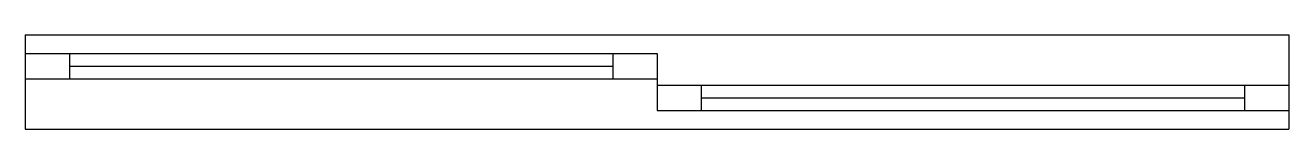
# Model space of a CAD drawing. Extents: x 145.54 to 147.54, y 147.75 to 147.9.
import ezdxf

# ---------------------------------------------------------------- set-up
doc = ezdxf.new("R2010")
doc.units = 0
doc.header["$MEASUREMENT"] = 0
doc.layers.get('0').update_dxf_attribs({"linetype": 'CONTINUOUS'})

msp = doc.modelspace()

# ---------------------------------------------------------------- linework, layer by layer
for p, q in [((145.5354, 147.9036), (145.5354, 147.7536)), ((145.5354, 147.9036), (147.5354, 147.9036)), ((147.5354, 147.9036), (147.5354, 147.7536)), ((145.5354, 147.8736), (146.5354, 147.8736)), ((145.6054, 147.8736), (145.6054, 147.8336)), ((146.4654, 147.8736), (146.4654, 147.8336)), ((146.5354, 147.8736), (146.5354, 147.7836)), ((145.6054, 147.8536), (146.4654, 147.8536)), ((145.5354, 147.8336), (146.5354, 147.8336)), ((146.5354, 147.8236), (147.5354, 147.8236)), ((146.6054, 147.8236), (146.6054, 147.7836)), ((147.4654, 147.8236), (147.4654, 147.7836)), ((146.6054, 147.8036), (147.4654, 147.8036)), ((146.5354, 147.7836), (147.5354, 147.7836)), ((145.5354, 147.7536), (147.5354, 147.7536))]:
    msp.add_line(p, q)

doc.saveas('drawing.dxf')
